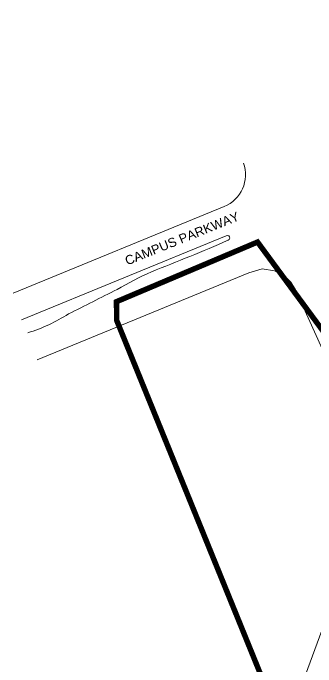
# Model space of a CAD drawing. Header units: feet. Extents: x 6763715 to 6770513, y 1886699 to 1891873.
# Drawn here: x 6763715 to 6764047, y 1890585 to 1891303 of the extents above; entities that cross this region are included whole.
import ezdxf

# ---------------------------------------------------------------- set-up
doc = ezdxf.new("R2010")
doc.units = ezdxf.units.FT
doc.header["$LTSCALE"] = 48
doc.header["$MEASUREMENT"] = 0
doc.linetypes.add('PHANTOM2', pattern=[1.25, 0.625, -0.125, 0.125, -0.125, 0.125, -0.125])
doc.layers.add('C-PROP', color=7, linetype='PHANTOM2', lineweight=0)
doc.layers.add('C-ROAD', color=5, linetype='Continuous', lineweight=0)
doc.layers.add('C-ROAD-IDEN', color=7, linetype='Continuous')
doc.styles.get("Standard").update_dxf_attribs({"font": 'arial.ttf'})

msp = doc.modelspace()

# ---------------------------------------------------------------- linework, layer by layer
at = {"layer": 'C-PROP', "ltscale": 0.02, "const_width": 6, "elevation": -178.8}
msp.add_lwpolyline([(6769012.67, 1888295.37, 0.136105), (6767938.83, 1887977.76, -0.282387), (6765535.01, 1887963.21), (6765125.2, 1887960.53), (6765008.26, 1888061.18), (6763829.05, 1890965.33), (6763828.78, 1890985.96), (6763983.43, 1891051.43), (6764153.83, 1890819.55), (6764199.85, 1890842), (6764151.8, 1891122.84, -0.016472), (6764351.86, 1891197.56, -0.000343), (6765614.04, 1891619.04, -0.151573), (6766084.72, 1891639.02, -0.00004), (6767109.8, 1891365.37), (6767424.22, 1891242.17)], format="xyb", dxfattribs=at)
at = {"layer": 'C-ROAD'}
for points in [[(6763715.43, 1890995.37), (6763946.84, 1891090.35, 0.401998), (6763968, 1891138.13, 5.695826)], [(6763724.73, 1890966.14), (6763949.06, 1891058.3, -1.053355), (6763951.23, 1891053.42, -0.009933), (6763867.05, 1891018.87, 0.023107), (6763829.43, 1890999.48, -0.000857), (6763776.24, 1890972.5, -0.063893), (6763731.62, 1890951.84, 6.483306)]]:
    msp.add_lwpolyline(points, format="xyb", dxfattribs=at)
msp.add_lwpolyline([(6764019.53, 1890531.87), (6764041.01, 1890590.17), (6764053.9, 1890625.16), (6764062.47, 1890654.18), (6764071.45, 1890690.86), (6764076.46, 1890720.85), (6764080.05, 1890754.19), (6764080.09, 1890803.55), (6764075.53, 1890843.01), (6764069.36, 1890885.89), (6764054.47, 1890933.37), (6764025.16, 1890998.88), (6764020.06, 1891007.26), (6764013.09, 1891014.41), (6764002.06, 1891019.72), (6763988.34, 1891021.9), (6763973.95, 1891017.69), (6763741.97, 1890922.33)], dxfattribs=at)

# ---------------------------------------------------------------- texts
at = {"layer": 'C-ROAD-IDEN'}
msp.add_text('CAMPUS PARKWAY', height=10, rotation=22, dxfattribs=at).set_placement((6763840.6, 1891025.73))

doc.saveas('drawing.dxf')
